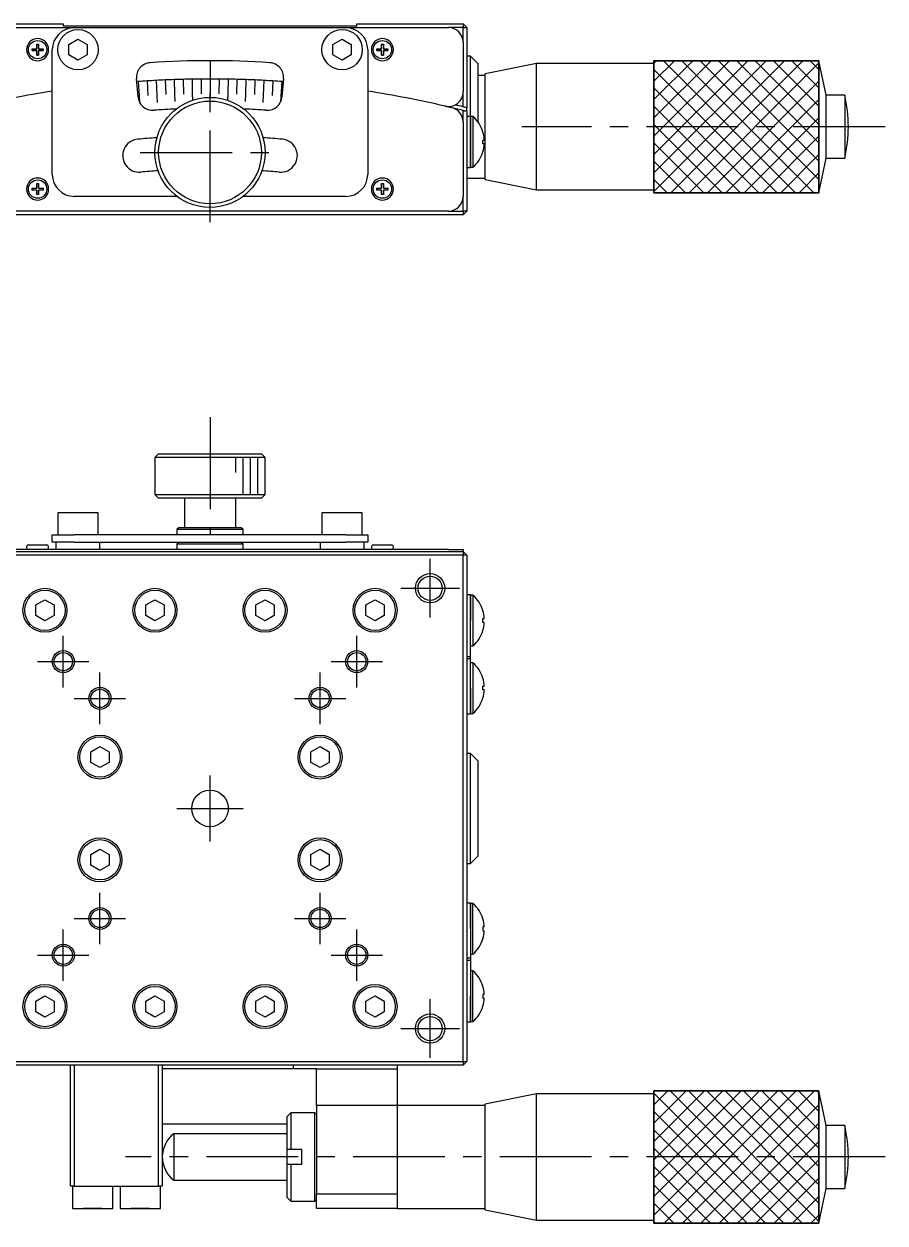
# Model space of a CAD drawing. Extents: x -48 to 394, y -12 to 265.
# Drawn here: x 87.8 to 205.2, y 101.6 to 265 of the extents above; entities that cross this region are included whole.
import ezdxf

# ---------------------------------------------------------------- set-up
doc = ezdxf.new("R2010")
doc.units = 0
doc.header["$LTSCALE"] = 10
doc.linetypes.add('CENTER', pattern=[2, 1.25, -0.25, 0.25, -0.25])
doc.layers.get('0').update_dxf_attribs({"linetype": 'CONTINUOUS'})
doc.layers.add('CENTER', color=1, linetype='CENTER')

msp = doc.modelspace()

# ---------------------------------------------------------------- linework, layer by layer
at = {"color": 7, "linetype": 'CONTINUOUS'}
for p, q in [((78.69264, 265), (93.19264, 265)), ((93.19264, 265), (93.19264, 264.7)), ((133.19264, 264.7), (133.19264, 265)), ((133.19264, 265), (147.69264, 265)), ((147.69264, 265), (147.69264, 264.5)), ((147.69264, 265), (148.19264, 264.5)), ((80.69264, 264.5), (94.69264, 264.5)), ((133.19264, 264.7), (93.19264, 264.7)), ((94.69264, 264.5), (131.69264, 264.5)), ((131.69264, 264.5), (145.69264, 264.5)), ((147.69264, 264.5), (145.69264, 264.5)), ((147.69264, 262.5), (147.69264, 264.5)), ((147.69264, 264.5), (148.19264, 264.5)), ((148.19264, 264.5), (148.19264, 253.586969)), ((88.94264, 261.625), (89.56764, 261.625)), ((88.94264, 261.375), (88.94264, 261.625)), ((89.56764, 262.25), (89.81764, 262.25)), ((89.56764, 261.625), (89.56764, 262.25)), ((89.81764, 262.25), (89.81764, 261.625)), ((89.81764, 261.625), (89.81764, 262.25)), ((89.81764, 261.625), (90.44264, 261.625)), ((90.44264, 261.625), (90.44264, 261.375)), ((90.44264, 261.375), (90.44264, 261.625)), ((91.69264, 244.5), (91.69264, 261.5)), ((93.94264, 262.221688), (95.19264, 262.943376)), ((93.94264, 260.778312), (93.94264, 262.221688)), ((95.19264, 262.943376), (96.44264, 262.221688)), ((96.44264, 262.221688), (96.44264, 260.778312)), ((129.94264, 262.221688), (131.19264, 262.943376)), ((129.94264, 260.778312), (129.94264, 262.221688)), ((131.19264, 262.943376), (132.44264, 262.221688)), ((132.44264, 262.221688), (132.44264, 260.778312)), ((134.69264, 261.5), (134.69264, 244.5)), ((135.94264, 261.625), (136.56764, 261.625)), ((135.94264, 261.375), (135.94264, 261.625)), ((136.56764, 262.25), (136.81764, 262.25)), ((136.56764, 261.625), (136.56764, 262.25)), ((136.81764, 262.25), (136.81764, 261.625)), ((136.81764, 261.625), (136.81764, 262.25)), ((136.81764, 261.625), (137.44264, 261.625)), ((137.44264, 261.625), (137.44264, 261.375)), ((137.44264, 261.375), (137.44264, 261.625)), ((147.69264, 262.5), (147.69264, 255.744369)), ((89.56764, 261.375), (88.94264, 261.375)), ((88.94264, 261.375), (89.56764, 261.375)), ((89.56764, 260.75), (89.56764, 261.375)), ((89.81764, 260.75), (89.56764, 260.75)), ((89.56764, 260.75), (89.81764, 260.75)), ((89.81764, 261.375), (89.81764, 260.75)), ((90.44264, 261.375), (89.81764, 261.375)), ((89.81764, 260.75), (89.81764, 261.375)), ((89.81764, 261.375), (90.44264, 261.375)), ((95.19264, 260.056624), (93.94264, 260.778312)), ((96.44264, 260.778312), (95.19264, 260.056624)), ((113.19264, 259.964299), (113.19264, 257.5)), ((131.19264, 260.056624), (129.94264, 260.778312)), ((132.44264, 260.778312), (131.19264, 260.056624)), ((136.56764, 261.375), (135.94264, 261.375)), ((135.94264, 261.375), (136.56764, 261.375)), ((136.56764, 260.75), (136.56764, 261.375)), ((136.81764, 260.75), (136.56764, 260.75)), ((136.56764, 260.75), (136.81764, 260.75)), ((136.81764, 261.375), (136.81764, 260.75)), ((137.44264, 261.375), (136.81764, 261.375)), ((136.81764, 260.75), (136.81764, 261.375)), ((136.81764, 261.375), (137.44264, 261.375)), ((148.69264, 260.6), (148.19264, 260.6)), ((148.69264, 252.436538), (148.69264, 260.6)), ((149.69264, 259.6), (148.69264, 260.6)), ((173.69264, 260), (173.69264, 259.6)), ((173.69264, 260), (173.69264, 242)), ((196.19264, 260), (173.69264, 260)), ((173.69264, 260), (196.19264, 260)), ((173.69264, 242), (173.69264, 260)), ((196.19264, 242), (196.19264, 260)), ((197.19264, 255.3), (196.19264, 260)), ((196.19264, 260), (196.19264, 242)), ((149.69264, 259.6), (149.69264, 251.661125)), ((157.69264, 259.6), (150.69264, 258.2)), ((150.69264, 243.8), (150.69264, 258.2)), ((150.69264, 258), (150.69264, 258.2)), ((157.69264, 242.4), (157.69264, 259.6)), ((173.69264, 259.6), (157.69264, 259.6)), ((173.69264, 242.4), (173.69264, 259.6)), ((103.389169, 255.054192), (103.171246, 257.545064)), ((103.391856, 257.157749), (103.531369, 255.162621)), ((104.615321, 257.237939), (104.737418, 255.24167)), ((105.839439, 257.30745), (105.94411, 255.310191)), ((107.064116, 257.366275), (107.151355, 255.368179)), ((107.767266, 257.38313), (107.76902, 257.351889)), ((108.289261, 257.414411), (108.35906, 255.41563)), ((108.563291, 257.379603), (108.562373, 257.395945)), ((108.817275, 257.399497), (108.815135, 257.388946)), ((109.144486, 257.44095), (109.146191, 257.416606)), ((109.514779, 257.451854), (109.567133, 255.45254)), ((110.23387, 257.445391), (110.231933, 257.436528)), ((110.522335, 257.457741), (110.523201, 257.447657)), ((110.740577, 257.478601), (110.775482, 255.478906)), ((111.899027, 257.49406), (111.899745, 257.487128)), ((111.899745, 257.487128), (111.900537, 257.479332)), ((111.966562, 257.49465), (111.984015, 255.494726)), ((112.693994, 257.47859), (112.692017, 257.498223)), ((113.19264, 257.5), (113.19264, 255.5)), ((114.06988, 257.477568), (114.068983, 257.484978)), ((114.072845, 257.45224), (114.06988, 257.477568)), ((114.418719, 257.49465), (114.401266, 255.494726)), ((114.470424, 257.479696), (114.466959, 257.466911)), ((114.473615, 257.491319), (114.470424, 257.479696)), ((115.450023, 257.441609), (115.446884, 257.463317)), ((115.451044, 257.434258), (115.450023, 257.441609)), ((115.644704, 257.478601), (115.609799, 255.478906)), ((115.878395, 257.447626), (115.873263, 257.430547)), ((116.870502, 257.451854), (116.818148, 255.45254)), ((117.283009, 257.41221), (117.28046, 257.404536)), ((118.09602, 257.414411), (118.026221, 255.41563)), ((118.191649, 257.400785), (118.189299, 257.411421)), ((118.19405, 257.389579), (118.191649, 257.400785)), ((118.198118, 257.369751), (118.19405, 257.389579)), ((118.690455, 257.381565), (118.681639, 257.356923)), ((119.321164, 257.366275), (119.233926, 255.368179)), ((120.545842, 257.30745), (120.44117, 255.310191)), ((121.76996, 257.237939), (121.647863, 255.24167)), ((122.993425, 257.157749), (122.853912, 255.162621)), ((123.214035, 257.545064), (122.996112, 255.054192)), ((150.69264, 258), (149.69264, 258)), ((150.69264, 244), (150.69264, 258)), ((103.531369, 255.162621), (103.588627, 254.343792)), ((105.94411, 255.310191), (105.996446, 254.311561)), ((108.35906, 255.41563), (108.39396, 254.416239)), ((110.775482, 255.478906), (110.79077, 254.603092)), ((113.19264, 255.5), (113.19264, 255)), ((115.609799, 255.478906), (115.594511, 254.603092)), ((118.026221, 255.41563), (117.991321, 254.416239)), ((120.44117, 255.310191), (120.388834, 254.311561)), ((122.853912, 255.162621), (122.796575, 254.342664)), ((147.69264, 253.714118), (147.69264, 255.744369)), ((197.19264, 246.7), (197.19264, 255.3)), ((199.69264, 255.3), (197.19264, 255.3)), ((199.69264, 255.3), (199.69264, 246.7)), ((103.588627, 254.343792), (103.601125, 254.165057)), ((140.471513, 254.812705), (140.471018, 254.825341)), ((141.062441, 254.707479), (141.062943, 254.694457)), ((148.19264, 253.070754), (148.19264, 253.586969)), ((147.69264, 251.632834), (147.69264, 253.198385)), ((148.19264, 253.070754), (148.19264, 239.5)), ((148.19264, 252.436538), (148.69264, 252.436538)), ((148.69264, 245.436538), (148.69264, 252.436538)), ((148.69264, 252.377995), (148.69264, 252.436538)), ((148.69264, 252.377995), (148.69264, 245.477995)), ((149.035254, 252.377995), (148.69264, 252.377995)), ((149.035254, 252.377995), (149.035254, 245.477995)), ((147.69264, 251.632834), (147.69264, 241.5)), ((150.38307, 250.275781), (150.389761, 250.279044)), ((150.38307, 249.187995), (150.577921, 249.187995)), ((150.38307, 248.667995), (150.38307, 249.187995)), ((150.577921, 248.667995), (150.38307, 248.667995)), ((150.389761, 247.576946), (150.38307, 247.580209)), ((148.19264, 245.436538), (148.69264, 245.436538)), ((148.19264, 245.427995), (148.69264, 245.427995)), ((148.69264, 245.436538), (148.69264, 245.477995)), ((148.69264, 245.477995), (149.035254, 245.477995)), ((148.69264, 245.427995), (148.69264, 245.436538)), ((148.69264, 245.427995), (148.69264, 245.436538)), ((196.19264, 242), (197.19264, 246.7)), ((197.19264, 246.7), (199.69264, 246.7)), ((148.19264, 244), (150.69264, 244)), ((150.69264, 243.8), (150.69264, 244)), ((150.69264, 243.8), (157.69264, 242.4)), ((88.94264, 242.625), (89.56764, 242.625)), ((88.94264, 242.375), (88.94264, 242.625)), ((88.94264, 242.625), (88.94264, 242.375)), ((89.56764, 242.375), (88.94264, 242.375)), ((89.56764, 243.25), (89.81764, 243.25)), ((89.56764, 242.625), (89.56764, 243.25)), ((89.56764, 243.25), (89.56764, 242.625)), ((89.56764, 241.75), (89.56764, 242.375)), ((89.56764, 242.375), (89.56764, 241.75)), ((89.81764, 243.25), (89.81764, 242.625)), ((89.81764, 242.625), (90.44264, 242.625)), ((89.81764, 242.375), (89.81764, 241.75)), ((90.44264, 242.375), (89.81764, 242.375)), ((90.44264, 242.625), (90.44264, 242.375)), ((135.94264, 242.625), (136.56764, 242.625)), ((135.94264, 242.375), (135.94264, 242.625)), ((135.94264, 242.625), (135.94264, 242.375)), ((136.56764, 242.375), (135.94264, 242.375)), ((136.56764, 243.25), (136.81764, 243.25)), ((136.56764, 242.625), (136.56764, 243.25)), ((136.56764, 243.25), (136.56764, 242.625)), ((136.56764, 241.75), (136.56764, 242.375)), ((136.56764, 242.375), (136.56764, 241.75)), ((136.81764, 243.25), (136.81764, 242.625)), ((136.81764, 242.625), (137.44264, 242.625)), ((136.81764, 242.375), (136.81764, 241.75)), ((137.44264, 242.375), (136.81764, 242.375)), ((137.44264, 242.625), (137.44264, 242.375)), ((157.69264, 242.4), (173.69264, 242.4)), ((173.69264, 242.4), (173.69264, 242)), ((173.69264, 242), (196.19264, 242)), ((196.19264, 242), (173.69264, 242)), ((89.81764, 241.75), (89.56764, 241.75)), ((108.69264, 241.5), (94.69264, 241.5)), ((131.69264, 241.5), (117.69264, 241.5)), ((136.81764, 241.75), (136.56764, 241.75)), ((147.69264, 239.5), (147.69264, 241.5)), ((147.69264, 239), (78.69264, 239)), ((145.69264, 239.5), (80.69264, 239.5)), ((145.69264, 239.5), (147.69264, 239.5)), ((147.69264, 239.5), (147.69264, 239)), ((148.19264, 239.5), (147.69264, 239)), ((148.19264, 239.5), (147.69264, 239.5)), ((106.19264, 206.4), (105.69264, 205.9)), ((120.69264, 205.9), (105.69264, 205.9)), ((105.69264, 205.9), (105.69264, 200.9)), ((106.19264, 206.4), (120.19264, 206.4)), ((120.69264, 205.9), (120.19264, 206.4)), ((120.69264, 200.9), (120.69264, 205.9)), ((105.69264, 200.9), (120.69264, 200.9)), ((105.69264, 200.9), (106.19264, 200.4)), ((120.19264, 200.4), (106.19264, 200.4)), ((109.69264, 200.4), (109.69264, 196.4)), ((116.69264, 196.4), (116.69264, 200.4)), ((120.19264, 200.4), (120.69264, 200.9)), ((97.94264, 198.4), (92.44264, 198.4)), ((92.44264, 198.4), (92.44264, 195.4)), ((97.94264, 195.4), (97.94264, 198.4)), ((133.94264, 198.4), (128.44264, 198.4)), ((128.44264, 198.4), (128.44264, 195.4)), ((133.94264, 195.4), (133.94264, 198.4)), ((108.99264, 196.4), (108.69264, 196.1)), ((117.69264, 196.1), (108.69264, 196.1)), ((108.69264, 196.1), (108.69264, 195.4)), ((108.99264, 196.4), (117.39264, 196.4)), ((117.69264, 196.1), (117.39264, 196.4)), ((117.69264, 195.4), (117.69264, 196.1)), ((91.69264, 194.4), (91.69264, 195.4)), ((91.69264, 195.4), (94.69264, 195.4)), ((131.69264, 195.4), (94.69264, 195.4)), ((131.69264, 195.4), (134.69264, 195.4)), ((134.69264, 195.4), (134.69264, 194.4)), ((88.89264, 193.4), (80.69264, 193.4)), ((80.69264, 193.1), (145.69264, 193.1)), ((80.69264, 193.1), (145.69264, 193.1)), ((88.19264, 193.75), (88.19264, 193.65)), ((88.19264, 193.75), (88.19264, 193.65)), ((88.44264, 194), (89.69264, 194)), ((88.44264, 194), (89.56764, 194)), ((88.44264, 194), (89.56764, 194)), ((90.49264, 193.4), (88.89264, 193.4)), ((89.69264, 194), (90.94264, 194)), ((89.81764, 194), (90.94264, 194)), ((89.81764, 194), (90.866706, 194)), ((135.89264, 193.4), (90.49264, 193.4)), ((90.866706, 194), (90.94264, 194)), ((91.19264, 193.65), (91.19264, 193.75)), ((91.19264, 193.65), (91.19264, 193.75)), ((94.69264, 194.4), (91.69264, 194.4)), ((92.19264, 194.4), (92.19264, 193.4)), ((94.69264, 194.4), (131.69264, 194.4)), ((98.19264, 193.4), (98.19264, 194.4)), ((108.992641, 194.4), (108.692641, 194.1)), ((117.692641, 194.1), (108.692641, 194.1)), ((108.692641, 194.1), (108.692641, 193.4)), ((117.692641, 194.1), (117.392641, 194.4)), ((117.692641, 193.4), (117.692641, 194.1)), ((128.19264, 194.4), (128.19264, 193.4)), ((134.69264, 194.4), (131.69264, 194.4)), ((134.19264, 193.4), (134.19264, 194.4)), ((135.19264, 193.75), (135.19264, 193.65)), ((135.19264, 193.75), (135.19264, 193.65)), ((135.44264, 194), (136.69264, 194)), ((135.44264, 194), (136.56764, 194)), ((135.44264, 194), (136.56764, 194)), ((137.49264, 193.4), (135.89264, 193.4)), ((136.69264, 194), (137.94264, 194)), ((136.81764, 194), (137.94264, 194)), ((136.81764, 194), (137.866706, 194)), ((145.69264, 193.4), (137.49264, 193.4)), ((137.866706, 194), (137.94264, 194)), ((138.19264, 193.65), (138.19264, 193.75)), ((138.19264, 193.65), (138.19264, 193.75)), ((145.69264, 193.4), (147.69264, 193.4)), ((145.69264, 193.1), (147.69264, 193.1)), ((147.69264, 193.4), (147.69264, 193.1)), ((147.69264, 193.1), (147.69264, 192.6)), ((148.19264, 192.6), (147.69264, 193.1)), ((147.69264, 192.6), (78.69264, 192.6)), ((147.69264, 123.6), (147.69264, 192.6)), ((148.19264, 192.6), (147.69264, 192.6)), ((148.19264, 192.6), (148.19264, 123.6)), ((89.44264, 185.821688), (90.69264, 186.543376)), ((90.69264, 186.543376), (91.94264, 185.821688)), ((104.44264, 185.821688), (105.69264, 186.543376)), ((105.69264, 186.543376), (106.94264, 185.821688)), ((119.44264, 185.821688), (120.69264, 186.543376)), ((120.69264, 186.543376), (121.94264, 185.821688)), ((134.44264, 185.821688), (135.69264, 186.543376)), ((135.69264, 186.543376), (136.94264, 185.821688)), ((148.69264, 187.2), (148.19264, 187.2)), ((148.69264, 183.7), (148.69264, 187.2)), ((148.69264, 187.15), (148.69264, 183.7)), ((149.035254, 187.15), (148.69264, 187.15)), ((149.035254, 187.15), (149.035254, 183.7)), ((89.44264, 184.378312), (89.44264, 185.821688)), ((91.94264, 185.821688), (91.94264, 184.378312)), ((104.44264, 184.378312), (104.44264, 185.821688)), ((106.94264, 185.821688), (106.94264, 184.378312)), ((119.44264, 184.378312), (119.44264, 185.821688)), ((121.94264, 185.821688), (121.94264, 184.378312)), ((134.44264, 184.378312), (134.44264, 185.821688)), ((136.94264, 185.821688), (136.94264, 184.378312)), ((150.38307, 185.047786), (150.389761, 185.051049)), ((150.38307, 185.047786), (150.389761, 185.051049)), ((90.69264, 183.656624), (89.44264, 184.378312)), ((91.94264, 184.378312), (90.69264, 183.656624)), ((105.69264, 183.656624), (104.44264, 184.378312)), ((106.94264, 184.378312), (105.69264, 183.656624)), ((120.69264, 183.656624), (119.44264, 184.378312)), ((121.94264, 184.378312), (120.69264, 183.656624)), ((135.69264, 183.656624), (134.44264, 184.378312)), ((136.94264, 184.378312), (135.69264, 183.656624)), ((148.69264, 179.8), (148.69264, 183.7)), ((149.035254, 183.7), (149.035254, 180.25)), ((150.38307, 183.96), (150.577921, 183.96)), ((150.38307, 183.44), (150.38307, 183.96)), ((150.577921, 183.44), (150.38307, 183.44)), ((150.389761, 182.348951), (150.38307, 182.352214)), ((150.389761, 182.348951), (150.38307, 182.352214)), ((148.69264, 180.25), (149.035254, 180.25)), ((148.69264, 178.8), (148.69264, 179.8)), ((148.19264, 178.8), (148.69264, 178.8)), ((148.69264, 178.5), (148.19264, 178.5)), ((148.69264, 178.5), (148.69264, 178.8)), ((148.69264, 177.5), (148.69264, 178.5)), ((149.035254, 177.95), (148.69264, 177.95)), ((148.69264, 174.5), (148.69264, 177.5)), ((149.035254, 177.95), (149.035254, 174.5)), ((150.38307, 175.847786), (150.389761, 175.851049)), ((150.38307, 175.847786), (150.389761, 175.851049)), ((148.69264, 171), (148.69264, 174.5)), ((148.69264, 174.5), (148.69264, 171.412224)), ((149.035254, 174.5), (149.035254, 171.05)), ((150.38307, 174.76), (150.577921, 174.76)), ((150.38307, 174.24), (150.38307, 174.76)), ((150.577921, 174.24), (150.38307, 174.24)), ((150.389761, 173.148951), (150.38307, 173.152214)), ((150.389761, 173.148951), (150.38307, 173.152214)), ((148.19264, 171), (148.69264, 171)), ((148.69264, 171.412224), (148.69264, 171.05)), ((148.69264, 171.05), (149.035254, 171.05)), ((96.94264, 165.821688), (98.19264, 166.543376)), ((96.94264, 164.378312), (96.94264, 165.821688)), ((98.19264, 166.543376), (99.44264, 165.821688)), ((99.44264, 165.821688), (99.44264, 164.378312)), ((126.94264, 165.821688), (128.19264, 166.543376)), ((126.94264, 164.378312), (126.94264, 165.821688)), ((128.19264, 166.543376), (129.44264, 165.821688)), ((129.44264, 165.821688), (129.44264, 164.378312)), ((148.69264, 165.6), (148.19264, 165.6)), ((148.69264, 150.6), (148.69264, 165.6)), ((149.69264, 164.6), (148.69264, 165.6)), ((98.19264, 163.656624), (96.94264, 164.378312)), ((99.44264, 164.378312), (98.19264, 163.656624)), ((128.19264, 163.656624), (126.94264, 164.378312)), ((129.44264, 164.378312), (128.19264, 163.656624)), ((149.69264, 164.6), (149.69264, 151.6)), ((96.94264, 151.821688), (98.19264, 152.543376)), ((98.19264, 152.543376), (99.44264, 151.821688)), ((126.94264, 151.821688), (128.19264, 152.543376)), ((128.19264, 152.543376), (129.44264, 151.821688)), ((96.94264, 150.378312), (96.94264, 151.821688)), ((98.19264, 149.656624), (96.94264, 150.378312)), ((99.44264, 150.378312), (98.19264, 149.656624)), ((99.44264, 151.821688), (99.44264, 150.378312)), ((126.94264, 150.378312), (126.94264, 151.821688)), ((128.19264, 149.656624), (126.94264, 150.378312)), ((129.44264, 150.378312), (128.19264, 149.656624)), ((129.44264, 151.821688), (129.44264, 150.378312)), ((148.19264, 150.6), (148.69264, 150.6)), ((148.69264, 150.6), (149.69264, 151.6)), ((148.69264, 145.2), (148.19264, 145.2)), ((148.69264, 145.2), (148.69264, 141.7)), ((148.69264, 144.787776), (148.69264, 145.15)), ((149.035254, 145.15), (148.69264, 145.15)), ((148.69264, 141.7), (148.69264, 144.787776)), ((149.035254, 141.7), (149.035254, 145.15)), ((150.389761, 143.051049), (150.38307, 143.047786)), ((150.389761, 143.051049), (150.38307, 143.047786)), ((148.69264, 141.7), (148.69264, 138.7)), ((149.035254, 138.25), (149.035254, 141.7)), ((150.577921, 141.96), (150.38307, 141.96)), ((150.38307, 141.96), (150.38307, 141.44)), ((150.38307, 141.44), (150.577921, 141.44)), ((150.38307, 140.352214), (150.389761, 140.348951)), ((150.38307, 140.352214), (150.389761, 140.348951)), ((148.69264, 137.7), (148.19264, 137.7)), ((148.19264, 137.4), (148.69264, 137.4)), ((148.69264, 138.7), (148.69264, 137.7)), ((148.69264, 138.25), (149.035254, 138.25)), ((148.69264, 137.7), (148.69264, 137.4)), ((148.69264, 137.4), (148.69264, 136.4)), ((148.69264, 136.4), (148.69264, 132.5)), ((149.035254, 135.95), (148.69264, 135.95)), ((149.035254, 132.5), (149.035254, 135.95)), ((89.44264, 131.821688), (90.69264, 132.543376)), ((90.69264, 132.543376), (91.94264, 131.821688)), ((104.44264, 131.821688), (105.69264, 132.543376)), ((105.69264, 132.543376), (106.94264, 131.821688)), ((119.44264, 131.821688), (120.69264, 132.543376)), ((120.69264, 132.543376), (121.94264, 131.821688)), ((134.44264, 131.821688), (135.69264, 132.543376)), ((135.69264, 132.543376), (136.94264, 131.821688)), ((148.69264, 132.5), (148.69264, 129)), ((148.69264, 129.05), (148.69264, 132.5)), ((149.035254, 129.05), (149.035254, 132.5)), ((150.389761, 133.851049), (150.38307, 133.847786)), ((150.389761, 133.851049), (150.38307, 133.847786)), ((150.577921, 132.76), (150.38307, 132.76)), ((150.38307, 132.76), (150.38307, 132.24)), ((89.44264, 130.378312), (89.44264, 131.821688)), ((91.94264, 131.821688), (91.94264, 130.378312)), ((104.44264, 130.378312), (104.44264, 131.821688)), ((106.94264, 131.821688), (106.94264, 130.378312)), ((119.44264, 130.378312), (119.44264, 131.821688)), ((121.94264, 131.821688), (121.94264, 130.378312)), ((134.44264, 130.378312), (134.44264, 131.821688)), ((136.94264, 131.821688), (136.94264, 130.378312)), ((150.38307, 132.24), (150.577921, 132.24)), ((150.38307, 131.152214), (150.389761, 131.148951)), ((150.38307, 131.152214), (150.389761, 131.148951)), ((90.69264, 129.656624), (89.44264, 130.378312)), ((91.94264, 130.378312), (90.69264, 129.656624)), ((105.69264, 129.656624), (104.44264, 130.378312)), ((106.94264, 130.378312), (105.69264, 129.656624)), ((120.69264, 129.656624), (119.44264, 130.378312)), ((121.94264, 130.378312), (120.69264, 129.656624)), ((135.69264, 129.656624), (134.44264, 130.378312)), ((136.94264, 130.378312), (135.69264, 129.656624)), ((148.19264, 129), (148.69264, 129)), ((148.69264, 129.05), (149.035254, 129.05)), ((78.69264, 123.6), (147.69264, 123.6)), ((147.69264, 123.1), (78.69264, 123.1)), ((94.19264, 106.6), (94.19264, 123.1)), ((94.69264, 123.1), (94.69264, 106.6)), ((106.19264, 106.6), (106.19264, 123.1)), ((106.69264, 123.1), (106.69264, 106.6)), ((127.69264, 122.6), (106.69264, 122.6)), ((124.525671, 123.1), (124.525671, 122.6)), ((127.69264, 117.6), (127.69264, 122.6)), ((127.69264, 122.6), (138.69264, 122.6)), ((138.69264, 123.1), (138.69264, 122.6)), ((138.69264, 122.6), (138.69264, 117.6)), ((147.69264, 123.6), (147.69264, 123.1)), ((147.69264, 123.6), (148.19264, 123.6)), ((147.69264, 123.1), (148.19264, 123.6)), ((173.69264, 119.6), (173.69264, 101.6)), ((196.19264, 119.6), (173.69264, 119.6)), ((173.69264, 119.6), (196.19264, 119.6)), ((173.69264, 101.6), (173.69264, 119.6)), ((196.19264, 110.6), (196.19264, 119.6)), ((197.19264, 114.9), (196.19264, 119.6)), ((196.19264, 119.6), (196.19264, 101.6)), ((157.69264, 119.2), (150.69264, 117.8)), ((150.69264, 103.4), (150.69264, 117.8)), ((157.69264, 102), (157.69264, 119.2)), ((173.69264, 119.2), (157.69264, 119.2)), ((124.19264, 116.6), (123.69264, 116.1)), ((123.69264, 115.35), (123.69264, 116.1)), ((123.69264, 111.6), (123.69264, 116.1)), ((124.19264, 116.6), (124.19264, 111.6)), ((127.49264, 116.6), (124.19264, 116.6)), ((127.49264, 110.6), (127.49264, 116.6)), ((127.69264, 116.4), (127.49264, 116.6)), ((138.69264, 117.6), (127.69264, 117.6)), ((127.69264, 117.6), (127.69264, 105.6)), ((138.69264, 117.6), (138.69264, 105.6)), ((150.69264, 117.6), (138.69264, 117.6)), ((106.69264, 115.1), (123.69264, 115.1)), ((197.19264, 110.6), (197.19264, 114.9)), ((199.69264, 114.9), (197.19264, 114.9)), ((199.69264, 114.9), (199.69264, 106.3)), ((108.25982, 113.775), (108.25982, 110.6)), ((123.69264, 113.775), (108.25982, 113.775)), ((124.19264, 111.6), (123.69264, 111.6)), ((123.69264, 109.6), (123.69264, 111.6)), ((125.69264, 111.6), (124.19264, 111.6)), ((125.69264, 109.6), (125.69264, 111.6)), ((108.25982, 110.6), (108.25982, 107.425)), ((123.69264, 105.1), (123.69264, 109.6)), ((123.69264, 109.6), (124.19264, 109.6)), ((124.19264, 109.6), (124.19264, 104.6)), ((124.19264, 109.6), (125.69264, 109.6)), ((127.49264, 104.6), (127.49264, 110.6)), ((196.19264, 101.6), (196.19264, 110.6)), ((197.19264, 106.3), (197.19264, 110.6)), ((94.69264, 106.6), (94.19264, 106.6)), ((94.44264, 106.6), (94.44264, 103.6)), ((94.69264, 106.6), (106.19264, 106.6)), ((99.94264, 103.6), (99.94264, 106.6)), ((100.94264, 106.6), (100.94264, 103.6)), ((106.69264, 106.6), (106.19264, 106.6)), ((106.44264, 103.6), (106.44264, 106.6)), ((108.25982, 107.425), (123.69264, 107.425)), ((196.19264, 101.6), (197.19264, 106.3)), ((197.19264, 106.3), (199.69264, 106.3)), ((123.69264, 105.1), (123.69264, 105.85)), ((123.69264, 105.1), (124.19264, 104.6)), ((124.19264, 104.6), (127.49264, 104.6)), ((127.49264, 104.6), (127.69264, 104.8)), ((127.69264, 105.6), (138.69264, 105.6)), ((127.69264, 103.6), (127.69264, 105.6)), ((138.69264, 105.6), (138.69264, 103.6)), ((94.44264, 103.6), (99.94264, 103.6)), ((94.44264, 103.6), (99.94264, 103.6)), ((95.94264, 103.6), (97.19264, 103.6)), ((97.19264, 103.6), (95.94264, 103.6)), ((98.44264, 103.6), (97.19264, 103.6)), ((97.19264, 103.6), (98.44264, 103.6)), ((100.94264, 103.6), (106.44264, 103.6)), ((100.94264, 103.6), (106.44264, 103.6)), ((102.44264, 103.6), (103.69264, 103.6)), ((103.69264, 103.6), (102.44264, 103.6)), ((104.94264, 103.6), (103.69264, 103.6)), ((103.69264, 103.6), (104.94264, 103.6)), ((138.69264, 103.6), (127.69264, 103.6)), ((138.69264, 103.6), (150.69264, 103.6)), ((150.69264, 103.4), (157.69264, 102)), ((157.69264, 102), (173.69264, 102)), ((173.69264, 101.6), (196.19264, 101.6)), ((196.19264, 101.6), (173.69264, 101.6))]:
    msp.add_line(p, q, dxfattribs=at)
at = {"color": 3, "linetype": 'CONTINUOUS'}
for p, q in [((173.69264, 259.69264), (174, 260)), ((173.69264, 257.19264), (176.5, 260)), ((173.69264, 254.69264), (179, 260)), ((173.69264, 252.19264), (181.5, 260)), ((173.69264, 249.69264), (184, 260)), ((173.69264, 247.19264), (186.5, 260)), ((173.69264, 244.69264), (189, 260)), ((173.69264, 242.19264), (191.5, 260)), ((175, 260), (193, 242)), ((176, 242), (194, 260)), ((177.5, 260), (195.5, 242)), ((180, 260), (196.19264, 243.80736)), ((182.5, 260), (196.19264, 246.30736)), ((185, 260), (196.19264, 248.80736)), ((187.5, 260), (196.19264, 251.30736)), ((190, 260), (196.19264, 253.80736)), ((192.5, 260), (196.19264, 256.30736)), ((195, 260), (196.19264, 258.80736)), ((173.69264, 258.80736), (190.5, 242)), ((178.5, 242), (196.19264, 259.69264)), ((181, 242), (196.19264, 257.19264)), ((173.69264, 256.30736), (188, 242)), ((173.69264, 253.80736), (185.5, 242)), ((183.5, 242), (196.19264, 254.69264)), ((186, 242), (196.19264, 252.19264)), ((173.69264, 251.30736), (183, 242)), ((173.69264, 248.80736), (180.5, 242)), ((188.5, 242), (196.19264, 249.69264)), ((191, 242), (196.19264, 247.19264)), ((173.69264, 246.30736), (178, 242)), ((173.69264, 243.80736), (175.5, 242)), ((193.5, 242), (196.19264, 244.69264)), ((196, 242), (196.19264, 242.19264)), ((116.69264, 203.9), (116.69264, 205.9)), ((117.69264, 200.9), (117.69264, 205.9)), ((118.69264, 200.9), (118.69264, 205.9)), ((119.69264, 200.9), (119.69264, 205.9)), ((173.69264, 117.69264), (175.6, 119.6)), ((173.69264, 115.19264), (178.1, 119.6)), ((173.69264, 112.69264), (180.6, 119.6)), ((173.69264, 110.19264), (183.1, 119.6)), ((173.69264, 107.69264), (185.6, 119.6)), ((173.69264, 105.19264), (188.1, 119.6)), ((173.69264, 102.69264), (190.6, 119.6)), ((173.69264, 119.30736), (191.4, 101.6)), ((175.1, 101.6), (193.1, 119.6)), ((175.9, 119.6), (193.9, 101.6)), ((177.6, 101.6), (195.6, 119.6)), ((178.4, 119.6), (196.19264, 101.80736)), ((180.9, 119.6), (196.19264, 104.30736)), ((183.4, 119.6), (196.19264, 106.80736)), ((185.9, 119.6), (196.19264, 109.30736)), ((188.4, 119.6), (196.19264, 111.80736)), ((190.9, 119.6), (196.19264, 114.30736)), ((193.4, 119.6), (196.19264, 116.80736)), ((195.9, 119.6), (196.19264, 119.30736)), ((180.1, 101.6), (196.19264, 117.69264)), ((173.69264, 116.80736), (188.9, 101.6)), ((182.6, 101.6), (196.19264, 115.19264)), ((173.69264, 114.30736), (186.4, 101.6)), ((173.69264, 111.80736), (183.9, 101.6)), ((185.1, 101.6), (196.19264, 112.69264)), ((187.6, 101.6), (196.19264, 110.19264)), ((173.69264, 109.30736), (181.4, 101.6)), ((173.69264, 106.80736), (178.9, 101.6)), ((190.1, 101.6), (196.19264, 107.69264)), ((192.6, 101.6), (196.19264, 105.19264)), ((173.69264, 104.30736), (176.4, 101.6)), ((173.69264, 101.80736), (173.9, 101.6)), ((195.1, 101.6), (196.19264, 102.69264))]:
    msp.add_line(p, q, dxfattribs=at)
at = {"color": 7, "linetype": 'CONTINUOUS'}
for centre, radius in [((95.19264, 261.5), 2.75), ((131.19264, 261.5), 2.75), ((89.69264, 261.5), 1.25), ((136.69264, 261.5), 1.25), ((113.19264, 247.5), 7.5), ((113.19264, 247.5), 7), ((89.69264, 242.5), 1.25), ((136.69264, 242.5), 1.25), ((143.19264, 188.1), 1.65), ((90.69264, 185.1), 3), ((105.69264, 185.1), 3), ((120.69264, 185.1), 3), ((135.69264, 185.1), 3), ((90.69264, 185.1), 2.75), ((105.69264, 185.1), 2.75), ((120.69264, 185.1), 2.75), ((135.69264, 185.1), 2.75), ((93.19264, 178.1), 1.25), ((133.19264, 178.1), 1.25), ((98.19264, 173.1), 1.25), ((128.19264, 173.1), 1.25), ((98.19264, 165.1), 3), ((98.19264, 165.1), 2.75), ((128.19264, 165.1), 3), ((128.19264, 165.1), 2.75), ((113.19264, 158.1), 2.5), ((98.19264, 151.1), 3), ((98.19264, 151.1), 2.75), ((128.19264, 151.1), 3), ((128.19264, 151.1), 2.75), ((98.19264, 143.1), 1.25), ((128.19264, 143.1), 1.25), ((93.19264, 138.1), 1.25), ((133.19264, 138.1), 1.25), ((90.69264, 131.1), 3), ((105.69264, 131.1), 3), ((120.69264, 131.1), 3), ((135.69264, 131.1), 3), ((90.69264, 131.1), 2.75), ((105.69264, 131.1), 2.75), ((120.69264, 131.1), 2.75), ((135.69264, 131.1), 2.75), ((143.19264, 128.1), 1.65)]:
    msp.add_circle(centre, radius, dxfattribs=at)
at = {"color": 3, "linetype": 'CONTINUOUS'}
for centre, radius in [((143.19264, 188.1), 2), ((93.19264, 178.1), 1.5), ((133.19264, 178.1), 1.5), ((98.19264, 173.1), 1.5), ((128.19264, 173.1), 1.5), ((98.19264, 143.1), 1.5), ((128.19264, 143.1), 1.5), ((93.19264, 138.1), 1.5), ((133.19264, 138.1), 1.5), ((143.19264, 128.1), 2)]:
    msp.add_circle(centre, radius, dxfattribs=at)
at = {"color": 7, "linetype": 'CONTINUOUS'}
for centre, radius, start, end in [((94.69264, 261.5), 3, 90, 180), ((131.69264, 261.5), 3, 0, 90), ((145.69264, 262.5), 2, 0, 90), ((89.69264, 261.5), 1.5, 180, 90), ((89.69264, 261.5), 1.5, 90, 180), ((136.69264, 261.5), 1.5, 180, 90), ((136.69264, 261.5), 1.5, 90, 180), ((113.19264, 143), 117, 85.996499, 94.003501), ((105.163635, 257.719375), 2, 94.003501, 185), ((121.221646, 257.719375), 2, 355, 85.996499), ((113.19264, 117), 140.5, 94, 94.075867), ((113.19264, 117), 140.5, 94, 94.075867), ((113.19264, 117), 140.5, 93.5, 94), ((113.19264, 117), 140.5, 93.5, 94), ((113.19264, 117), 140.5, 93, 93.5), ((113.19264, 117), 140.5, 93, 93.5), ((113.19264, 117), 140.5, 92.5, 93), ((113.19264, 117), 140.5, 92.5, 93), ((113.19264, 117), 140.5, 92, 92.5), ((113.19264, 117), 140.5, 92, 92.5), ((113.19264, 117), 140.5, 91.5, 92), ((113.19264, 117), 140.5, 91.5, 92), ((113.19264, 117), 140.5, 91, 91.5), ((113.19264, 117), 140.5, 91, 91.5), ((113.19264, 117), 140.5, 90.5, 91), ((113.19264, 117), 140.5, 90.5, 91), ((113.19264, 117), 140.5, 90, 90.5), ((113.19264, 117), 140.5, 90, 90.5), ((113.19264, 117), 140.5, 89.5, 90), ((113.19264, 117), 140.5, 89.5, 90), ((113.19264, 117), 140.5, 89, 89.5), ((113.19264, 117), 140.5, 89, 89.5), ((113.19264, 117), 140.5, 88.5, 89), ((113.19264, 117), 140.5, 88.5, 89), ((113.19264, 117), 140.5, 88, 88.5), ((113.19264, 117), 140.5, 88, 88.5), ((113.19264, 117), 140.5, 87.5, 88), ((113.19264, 117), 140.5, 87.5, 88), ((113.19264, 117), 140.5, 87, 87.5), ((113.19264, 117), 140.5, 87, 87.5), ((113.19264, 117), 140.5, 86.5, 87), ((113.19264, 117), 140.5, 86.5, 87), ((113.19264, 117), 140.5, 86, 86.5), ((113.19264, 117), 140.5, 86, 86.5), ((113.19264, 117), 140.5, 85.924133, 86), ((113.19264, 117), 140.5, 85.924133, 86), ((113.19264, 117), 140.5, 98.802265, 103.183481), ((113.19264, 117), 140.5, 98.802265, 103.183481), ((105.381558, 255.228503), 2, 185, 273.981355), ((121.003723, 255.228503), 2, 266.018645, 355), ((113.19264, 117), 140.5, 76.816519, 81.197735), ((113.19264, 117), 140.5, 76.816519, 81.197735), ((145.69264, 255.744369), 2, 256.816519, 0), ((181.45264, 251), 18.74, 0, 13.265029), ((113.19264, 143), 110.5, 92.399538, 93.981355), ((113.19264, 143), 110.5, 86.018645, 87.600462), ((113.19264, 117), 140.5, 76.428593, 76.816519), ((113.19264, 117), 140.5, 75.785566, 76.428593), ((145.69264, 251.632834), 2, 0, 76.428593), ((113.19264, 117), 141, 75.837026, 76.281799), ((113.19264, 117), 141, 75.627383, 75.837026), ((113.19264, 117), 140.5, 75.575128, 75.785566), ((145.99264, 248.927995), 4.6, 17.079977, 48.590378), ((145.99264, 248.927995), 4.592646, 3.245378, 17.065578), ((181.45264, 251), 18.74, 346.734971, 0), ((103.539914, 247.053231), 2.25, 95.3, 275.3), ((113.19264, 143), 106.75, 93.881911, 95.3), ((113.19264, 143), 106.75, 84.7, 86.118089), ((122.845367, 247.053231), 2.25, 264.7, 84.7), ((145.99264, 248.927995), 4.592646, 342.934422, 356.754622), ((145.99264, 248.927995), 4.6, 311.409622, 342.920023), ((89.69264, 242.5), 1.5, 270, 180), ((94.69264, 244.5), 3, 180, 270), ((113.19264, 143), 102.25, 93.966446, 95.3), ((113.19264, 143), 102.25, 84.7, 86.033554), ((131.69264, 244.5), 3, 270, 0), ((136.69264, 242.5), 1.5, 270, 180), ((89.69264, 242.5), 1.5, 180, 270), ((136.69264, 242.5), 1.5, 180, 270), ((145.69264, 241.5), 2, 270, 0), ((88.44264, 193.75), 0.25, 90, 180), ((88.44264, 193.65), 0.25, 180, 270), ((90.94264, 193.75), 0.25, 0, 90), ((90.94264, 193.65), 0.25, 270, 0), ((135.44264, 193.75), 0.25, 90, 180), ((135.44264, 193.65), 0.25, 180, 270), ((137.94264, 193.75), 0.25, 0, 90), ((137.94264, 193.65), 0.25, 270, 0), ((145.99264, 183.7), 4.6, 17.079977, 48.590378), ((145.99264, 183.7), 4.592646, 3.245378, 17.065578), ((145.99264, 183.7), 4.592646, 342.934422, 356.754622), ((145.99264, 183.7), 4.6, 311.409622, 342.920023), ((145.99264, 174.5), 4.6, 17.079977, 48.590378), ((145.99264, 174.5), 4.592646, 3.245378, 17.065578), ((145.99264, 174.5), 4.592646, 342.934422, 356.754622), ((145.99264, 174.5), 4.6, 311.409622, 342.920023), ((145.99264, 141.7), 4.6, 17.079977, 48.590378), ((145.99264, 141.7), 4.592646, 3.245378, 17.065578), ((145.99264, 141.7), 4.592646, 342.934422, 356.754622), ((145.99264, 141.7), 4.6, 311.409622, 342.920023), ((145.99264, 132.5), 4.6, 17.079977, 48.590378), ((145.99264, 132.5), 4.592646, 3.245378, 17.065578), ((145.99264, 132.5), 4.6, 311.409622, 342.920023), ((145.99264, 132.5), 4.592646, 342.934422, 356.754622), ((181.45264, 110.6), 18.74, 0, 13.265029), ((110.692797, 110.6), 4, 127.462651, 232.537349), ((181.45264, 110.6), 18.74, 346.734971, 0)]:
    msp.add_arc(centre, radius, start, end, dxfattribs=at)
at = {"layer": 'CENTER', "color": 1, "linetype": 'CENTER'}
for p, q in [((113.19264, 238), (113.19264, 257)), ((205.19264, 251), (155.69264, 251)), ((103.69264, 247.5), (122.69264, 247.5)), ((113.19264, 211.4), (113.19264, 195.4)), ((143.19264, 184.1), (143.19264, 192.1)), ((139.19264, 188.1), (147.19264, 188.1)), ((93.19264, 174.6), (93.19264, 181.6)), ((133.19264, 174.6), (133.19264, 181.6)), ((89.69264, 178.1), (96.69264, 178.1)), ((98.19264, 169.6), (98.19264, 176.6)), ((128.19264, 169.6), (128.19264, 176.6)), ((129.69264, 178.1), (136.69264, 178.1)), ((94.69264, 173.1), (101.69264, 173.1)), ((124.69264, 173.1), (131.69264, 173.1)), ((113.19264, 153.6), (113.19264, 162.6)), ((108.69264, 158.1), (117.69264, 158.1)), ((98.19264, 139.6), (98.19264, 146.6)), ((128.19264, 139.6), (128.19264, 146.6)), ((94.69264, 143.1), (101.69264, 143.1)), ((124.69264, 143.1), (131.69264, 143.1)), ((93.19264, 134.6), (93.19264, 141.6)), ((133.19264, 134.6), (133.19264, 141.6)), ((89.69264, 138.1), (96.69264, 138.1)), ((129.69264, 138.1), (136.69264, 138.1)), ((143.19264, 124.1), (143.19264, 132.1)), ((139.19264, 128.1), (147.19264, 128.1)), ((205.19264, 110.6), (101.69264, 110.6))]:
    msp.add_line(p, q, dxfattribs=at)

doc.saveas('drawing.dxf')
